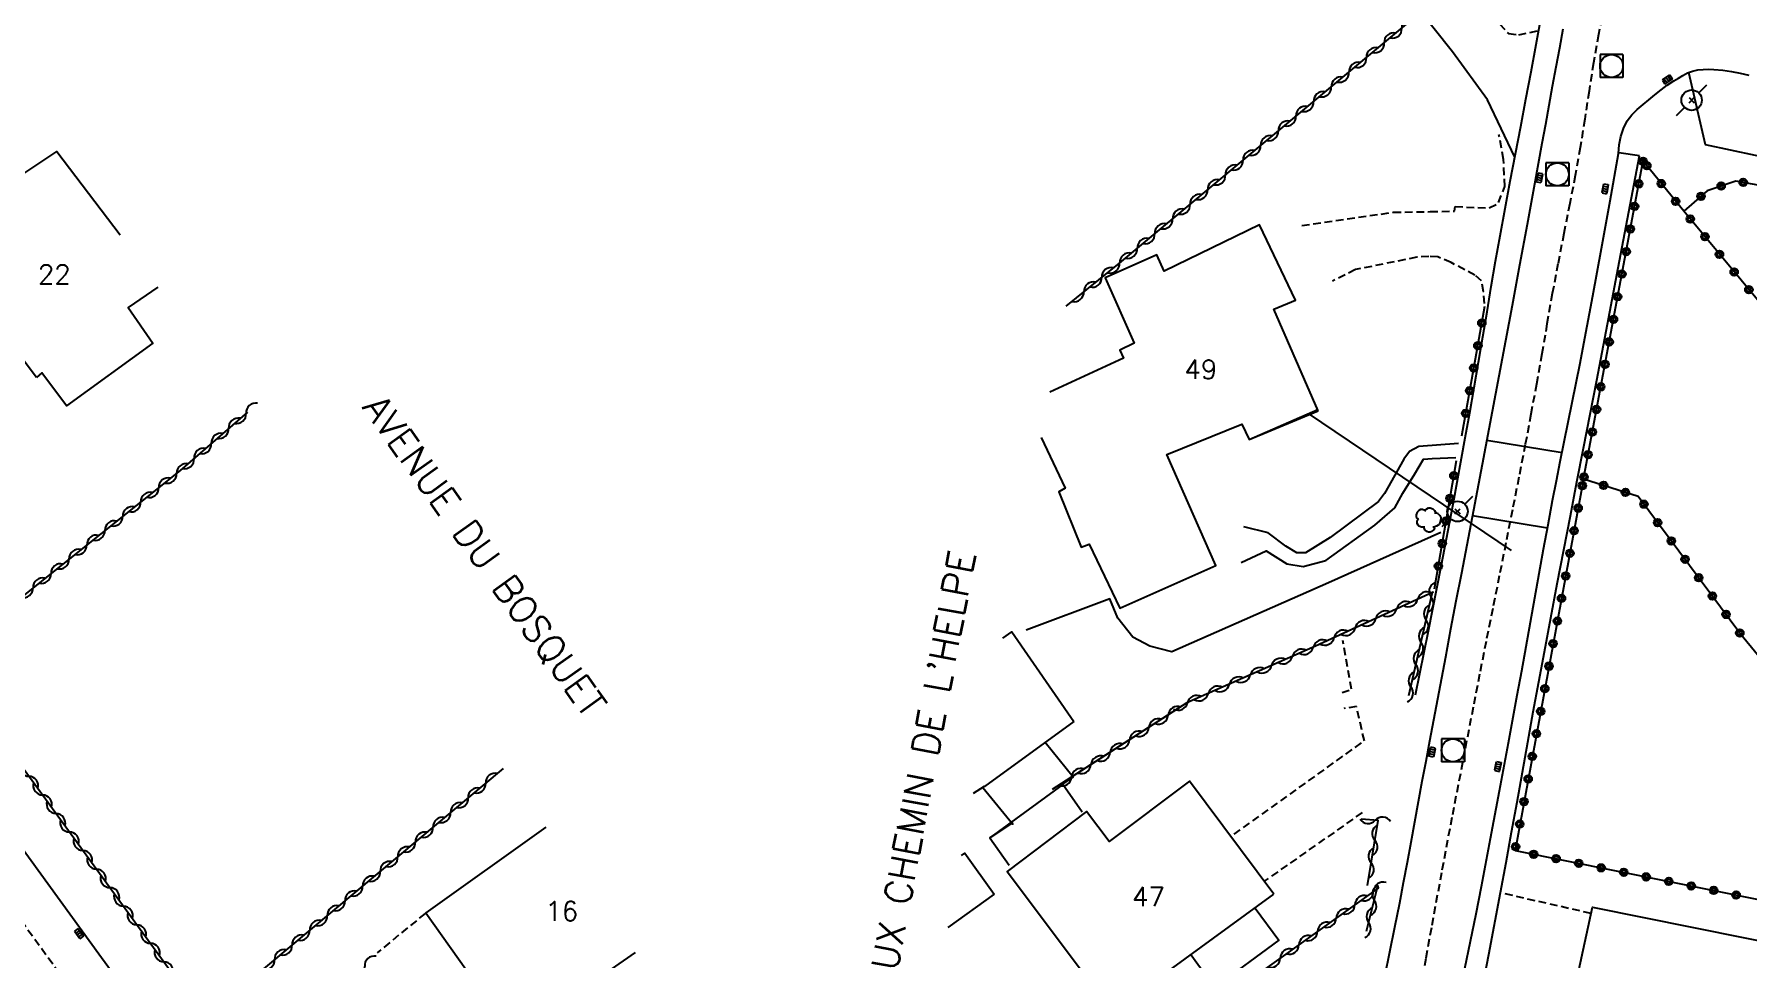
# Model space of a CAD drawing. Header units: millimetres. Extents: x 157999 to 159002, y 156999 to 158001.
# Drawn here: x 158749 to 158861.1, y 157192.9 to 157253.3 of the extents above; entities that cross this region are included whole.
import ezdxf
from ezdxf.enums import TextEntityAlignment as Align

# ---------------------------------------------------------------- set-up
doc = ezdxf.new("R2010")
doc.units = ezdxf.units.MM
doc.linetypes.add('DASHED', pattern=[0.75, 0.5, -0.25])
doc.layers.get('0').update_dxf_attribs({"linetype": 'CONTINUOUS'})
for name, color, linetype in [('W0001', 6, 'DASHED'), ('W0006', 2, 'CONTINUOUS'), ('W0008', 7, 'CONTINUOUS'), ('W0014', 7, 'CONTINUOUS'), ('W0016', 2, 'CONTINUOUS'), ('W0017', 7, 'CONTINUOUS'), ('W0101', 7, 'CONTINUOUS'), ('W0104', 1, 'CONTINUOUS'), ('W0112', 1, 'DASHED'), ('W0300', 7, 'CONTINUOUS'), ('W0310', 3, 'CONTINUOUS'), ('W0323', 7, 'CONTINUOUS'), ('W0333', 7, 'CONTINUOUS'), ('W0401', 7, 'CONTINUOUS'), ('W0420', 7, 'CONTINUOUS'), ('W0473', 7, 'CONTINUOUS'), ('W0989', 7, 'CONTINUOUS'), ('W0991', 7, 'CONTINUOUS')]:
    doc.layers.add(name, color=color, linetype=linetype)
doc.styles.get("Standard").update_dxf_attribs({"font": 'romans.shx', "width": 0.85})

# ---------------------------------------------------------------- blocks, each defined once
blk = doc.blocks.new('T420')
for p, q in [((0.75, 0.75), (-0.75, 0.75)), ((-0.75, 0.75), (-0.75, -0.75)), ((0.75, 0.75), (0.75, -0.75)), ((0.75, -0.75), (-0.75, -0.75))]:
    blk.add_line(p, q)
blk.add_ellipse((0, 0), major_axis=(-0.53, 0.53), ratio=1, start_param=3.926991, end_param=10.210176)
blk = doc.blocks.new('T401')
for p, q in [((-0.3, 0.3), (0, 0.3)), ((-0.3, -0.25), (-0.3, 0.3)), ((-0.3, 0.15), (0, 0.15)), ((-0.3, 0), (0, 0)), ((0, 0.3), (0, -0.25)), ((-0.3, -0.15), (0, -0.15)), ((-0.3, -0.25), (-0.3, -0.3)), ((-0.3, -0.3), (0, -0.3)), ((0, -0.3), (0, -0.25))]:
    blk.add_line(p, q)
blk = doc.blocks.new('T473')
for p, q in [((-0.166667, 0.166667), (0.166667, -0.166667)), ((-0.166667, -0.166667), (0.166667, 0.166667)), ((0.500001, 0.500001), (1.000002, 1.000002)), ((-1.000002, -1.000002), (-0.500001, -0.500001))]:
    blk.add_line(p, q)
blk.add_ellipse((0, 0), major_axis=(0.471405, 0.471405), ratio=1, start_param=5.4977871438, end_param=11.780972451)
blk = doc.blocks.new('T300')
for p, q in [((-0.8, 0.51), (-0.86, 0.34)), ((-0.86, 0.34), (-0.86, 0.17)), ((-0.86, 0.17), (-0.74, 0.06)), ((-0.69, 0.63), (-0.8, 0.51)), ((-0.8, -0.06), (-0.74, 0.06)), ((-0.74, 0.06), (-0.69, 0.11)), ((-0.57, 0.69), (-0.69, 0.63)), ((-0.46, 0.69), (-0.57, 0.69)), ((-0.29, 0.63), (-0.46, 0.69)), ((-0.29, 0.63), (-0.17, 0.74)), ((-0.23, 0.57), (-0.29, 0.63)), ((-0.17, 0.74), (-0.06, 0.8)), ((-0.06, 0.8), (0.06, 0.8)), ((0.06, 0.8), (0.23, 0.74)), ((0.23, 0.74), (0.34, 0.63)), ((0.34, 0.63), (0.4, 0.51)), ((0.46, 0.46), (0.34, 0.46)), ((0.4, 0.51), (0.4, 0.46)), ((0.57, 0.4), (0.46, 0.46)), ((0.57, 0.4), (0.69, 0.29)), ((0.69, 0.29), (0.74, 0.17)), ((0.74, 0.06), (0.69, -0.17)), ((0.74, 0.17), (0.74, 0.06)), ((-0.8, -0.17), (-0.8, -0.06)), ((-0.8, -0.23), (-0.8, -0.17)), ((-0.74, -0.34), (-0.8, -0.23)), ((-0.69, -0.4), (-0.74, -0.34)), ((-0.51, -0.46), (-0.69, -0.4)), ((-0.4, -0.46), (-0.51, -0.46)), ((-0.4, -0.46), (-0.34, -0.46)), ((-0.34, -0.46), (-0.34, -0.4)), ((-0.34, -0.51), (-0.34, -0.46)), ((-0.29, -0.63), (-0.34, -0.51)), ((-0.17, -0.74), (-0.29, -0.63)), ((-0.06, -0.8), (-0.17, -0.74)), ((0.06, -0.8), (-0.06, -0.8)), ((0.17, -0.74), (0.06, -0.8)), ((0.23, -0.69), (0.17, -0.74)), ((0.29, -0.46), (0.23, -0.46)), ((0.29, -0.63), (0.23, -0.69)), ((0.46, -0.4), (0.29, -0.46)), ((0.34, -0.51), (0.29, -0.63)), ((0.34, -0.51), (0.34, -0.46)), ((0.57, -0.34), (0.46, -0.4)), ((0.63, -0.29), (0.57, -0.34)), ((0.69, -0.17), (0.63, -0.29))]:
    blk.add_line(p, q)
blk = doc.blocks.new('t310o')
at = {"color": 0, "linetype": 'Continuous'}
for centre, start, end in [((-0.5, 0.38), 216.8699, 323.1304), ((0.5, -0.37), 36.8699, 143.1303)]:
    blk.add_arc(centre, 0.625, start, end, dxfattribs=at)
blk = doc.blocks.new('t323o')
at = {"color": 0, "linetype": 'Continuous'}
for radius in [0.25, 0.15]:
    blk.add_circle((0, 0), radius, dxfattribs=at)

msp = doc.modelspace()

# ---------------------------------------------------------------- linework, layer by layer
at = {"layer": 'W0001'}
for points in [[(158851.7, 157255.09), (158851.33, 157253.26), (158851, 157251.42), (158850.71, 157249.57), (158850.43, 157247.73), (158850.13, 157245.89), (158849.81, 157244.05), (158849.45, 157242.22), (158849.06, 157240.26), (158848.68, 157238.29), (158848.31, 157236.33), (158847.96, 157234.36), (158847.62, 157232.39), (158847.27, 157230.42), (158846.91, 157228.45), (158846.54, 157226.48), (158846.12, 157224.33), (158845.7, 157222.19), (158845.27, 157220.04), (158844.84, 157217.89), (158844.41, 157215.74), (158843.98, 157213.6), (158843.55, 157211.45), (158843.13, 157209.3), (158842.44, 157205.69), (158841.74, 157202.09), (158841.06, 157198.48), (158840.4, 157194.87), (158840.04, 157192.88), (158839.69, 157190.88)], [(158745.55, 157199), (158752.96, 157188.8), (158754.28, 157187.01), (158755.61, 157185.22), (158756.95, 157183.44), (158758.29, 157181.65), (158759.62, 157179.87), (158760.95, 157178.08), (158762.28, 157176.29), (158763.6, 157174.49), (158764.22, 157173.62), (158764.85, 157172.75), (158765.47, 157171.87), (158766.09, 157171)]]:
    msp.add_lwpolyline(points, dxfattribs=at)
at = {"layer": 'W0006'}
msp.add_lwpolyline([(158871.5, 157247.85), (158866.5, 157244.32), (158858.33, 157246.05), (158857.24, 157250.79)], dxfattribs=at)
at = {"layer": 'W0008'}
msp.add_lwpolyline([(158748.03, 157200.4), (158750.74, 157196.67), (158753.45, 157192.94), (158756.17, 157189.22), (158757.17, 157187.85), (158758.19, 157186.48), (158759.2, 157185.11), (158760.22, 157183.74), (158761.23, 157182.37), (158762.25, 157181), (158763.26, 157179.63), (158764.26, 157178.26), (158765.58, 157176.44), (158766.9, 157174.63), (158768.22, 157172.82), (158769.54, 157171)], dxfattribs=at)
at = {"layer": 'W0014'}
for points in [[(158839.37, 157210.1), (158840.22, 157214.29), (158841.04, 157218.49), (158841.84, 157222.69), (158842.62, 157226.9), (158842.91, 157228.55), (158843.2, 157230.2), (158843.48, 157231.85), (158843.76, 157233.5), (158844.04, 157235.15), (158844.32, 157236.8), (158844.6, 157238.45), (158844.89, 157240.1), (158845.22, 157241.89), (158845.56, 157243.68), (158845.9, 157245.47), (158846.24, 157247.26), (158846.58, 157249.04), (158846.92, 157250.83), (158847.26, 157252.62), (158847.59, 157254.4)], [(158848.99, 157253.62), (158848.77, 157252.37), (158848.54, 157251.13), (158848.31, 157249.88), (158848.08, 157248.63), (158847.86, 157247.39), (158847.63, 157246.14), (158847.14, 157243.49), (158846.66, 157240.85), (158846.17, 157238.2), (158845.68, 157235.55), (158845.03, 157232.09), (158844.37, 157228.63), (158843.72, 157225.17), (158843.06, 157221.71), (158842.71, 157219.89), (158842.36, 157218.06), (158842.01, 157216.23), (158841.66, 157214.4), (158841.32, 157212.57), (158840.97, 157210.74), (158840.62, 157208.91), (158840.27, 157207.08), (158840.03, 157205.76), (158839.78, 157204.44), (158839.54, 157203.11), (158839.3, 157201.79), (158839.06, 157200.46), (158838.81, 157199.14), (158838.56, 157197.82), (158838.31, 157196.5), (158837.99, 157194.89), (158837.67, 157193.28), (158837.34, 157191.67)], [(158852.64, 157245.5), (158852.67, 157246.05), (158852.78, 157246.6), (158852.96, 157247.12), (158853.2, 157247.62), (158853.5, 157248.02), (158853.86, 157248.37), (158854.25, 157248.69), (158854.62, 157249), (158855.02, 157249.33), (158855.42, 157249.65), (158855.83, 157249.95), (158856.26, 157250.24), (158856.55, 157250.42), (158856.84, 157250.6), (158857.15, 157250.76), (158857.48, 157250.88), (158857.83, 157250.95), (158858.18, 157250.99), (158858.53, 157251), (158858.88, 157250.99), (158859.46, 157250.94), (158860.03, 157250.85), (158860.6, 157250.74), (158861.16, 157250.61)], [(158842.59, 157192.22), (158842.95, 157194.01), (158843.32, 157195.8), (158843.67, 157197.59), (158844.27, 157200.71), (158844.86, 157203.83), (158845.44, 157206.96), (158846.02, 157210.08), (158846.31, 157211.67), (158846.6, 157213.26), (158846.89, 157214.85), (158847.17, 157216.44), (158847.45, 157218.03), (158847.74, 157219.62), (158848.03, 157221.21), (158848.33, 157222.8), (158848.58, 157224.09), (158848.83, 157225.37), (158849.09, 157226.65), (158849.35, 157227.94), (158849.61, 157229.22), (158849.86, 157230.51), (158850.12, 157231.79), (158850.36, 157233.08), (158850.95, 157236.18), (158851.53, 157239.28), (158852.09, 157242.39), (158852.64, 157245.5)], [(158843.37, 157189.08), (158844.16, 157193.13), (158844.93, 157197.19), (158845.29, 157199.15), (158845.65, 157201.12), (158846.01, 157203.09), (158846.36, 157205.05), (158846.71, 157207.02), (158847.06, 157208.99), (158847.42, 157210.95), (158847.79, 157212.92), (158848.21, 157215.14), (158848.63, 157217.36), (158849.06, 157219.58), (158849.49, 157221.8), (158849.92, 157224.02), (158850.35, 157226.24), (158850.78, 157228.46), (158851.21, 157230.68), (158851.92, 157234.34), (158852.62, 157238.01), (158853.32, 157241.67), (158854.02, 157245.34)], [(158854.02, 157245.34), (158852.66, 157245.54)]]:
    msp.add_lwpolyline(points, dxfattribs=at)
at = {"layer": 'W0016'}
for points in [[(158844.02, 157226.76), (158848.95, 157225.94)], [(158848, 157221.01), (158843.08, 157221.8)]]:
    msp.add_lwpolyline(points, dxfattribs=at)
at = {"layer": 'W0017'}
for points in [[(158845.86, 157245.26), (158844.08, 157248.99), (158841.79, 157252.14), (158838.02, 157256.88), (158833.68, 157261.78), (158828.89, 157264.21), (158826.03, 157264.63), (158823.26, 157264.39), (158821.95, 157264.03)], [(158842.18, 157226.53), (158839.58, 157226.33), (158838.96, 157226.02), (158838.6, 157225.51), (158837.33, 157223.27), (158836.94, 157222.75), (158833.78, 157220.39), (158832.18, 157219.38), (158831.6, 157219.4), (158830.88, 157219.83), (158829.72, 157220.69), (158828.14, 157221.09)], [(158827.96, 157218.76), (158829.6, 157219.52), (158830.96, 157218.67), (158832.01, 157218.49), (158833.51, 157218.89), (158836.7, 157221.2), (158838.02, 157222.32), (158838.53, 157223.28), (158839.32, 157224.55), (158839.88, 157225.52), (158840.46, 157225.56), (158842.01, 157225.62)], [(158841.03, 157220.72), (158833.67, 157217.42), (158823.44, 157212.92), (158822, 157213.29), (158820.89, 157213.87), (158819.9, 157215.12), (158819.37, 157216.38), (158813.9, 157214.33)]]:
    msp.add_lwpolyline(points, dxfattribs=at)
at = {"layer": 'W0101'}
for points in [[(158749.19, 157230.85), (158742.48, 157239.71), (158742.75, 157239.94), (158741.31, 157241.98), (158746.86, 157246.17), (158748.27, 157244.18), (158748.3, 157244.15), (158750.53, 157245.62), (158754.66, 157240.18)], [(158833, 157228.67), (158830.11, 157235.31), (158831.51, 157235.91), (158829.17, 157240.83), (158822.92, 157237.81), (158822.46, 157238.87), (158819.06, 157237.36), (158820.96, 157233.1), (158820.04, 157232.63), (158820.26, 157232.12), (158815.45, 157229.89)], [(158757.12, 157236.75), (158755.18, 157235.42), (158756.8, 157233.1), (158751.15, 157229), (158749.54, 157231.15), (158749.19, 157230.85)], [(158814.88, 157226.92), (158816.45, 157223.61), (158816.04, 157223.37), (158817.5, 157219.77), (158818.03, 157219.95), (158820.03, 157215.78), (158826.3, 157218.57), (158823.11, 157225.82), (158828, 157227.79), (158828.48, 157226.8), (158833, 157228.67)], [(158782.49, 157201.45), (158774.64, 157195.85), (158782.12, 157185.33), (158787.81, 157189.29), (158786.01, 157191.63), (158788.37, 157193.26)]]:
    msp.add_lwpolyline(points, dxfattribs=at)
for points in [[(158830.11, 157197.07), (158824.58, 157204.47), (158819.33, 157200.52), (158817.86, 157202.49), (158812.66, 157198.55), (158819.54, 157189.38)], [(158861.93, 157182.58), (158848.53, 157185.19), (158850.93, 157196.22), (158864.14, 157193.57)]]:
    msp.add_lwpolyline(points, close=True, dxfattribs=at)
at = {"layer": 'W0104'}
for points in [[(158828.48, 157226.8), (158832.97, 157228.75)], [(158812.39, 157213.82), (158812.96, 157214.23), (158817.03, 157208.36)], [(158817.03, 157208.36), (158811.19, 157204.11), (158811.16, 157204.11), (158810.45, 157203.65)], [(158817.56, 157202.43), (158816.3, 157204.24), (158816.3, 157204.27), (158816.98, 157204.72), (158815.15, 157207)], [(158811.07, 157204.05), (158813.04, 157201.65), (158813.01, 157201.74), (158811.53, 157200.76), (158812.8, 157198.98)], [(158816.3, 157204.24), (158811.53, 157200.76)], [(158809.68, 157199.6), (158809.9, 157199.76), (158811.82, 157197.08)], [(158811.82, 157197.08), (158808.78, 157194.9)], [(158828.87, 157196.17), (158830.42, 157194.07), (158826.21, 157190.98), (158824.67, 157193.11)]]:
    msp.add_lwpolyline(points, dxfattribs=at)
at = {"layer": 'W0112'}
for points in [[(158835.31, 157264.54), (158845.44, 157253.33), (158846.11, 157253.24), (158847.45, 157253.54)], [(158844.79, 157242.29), (158845.2, 157243.33), (158845.12, 157245.11), (158844.82, 157246.73)], [(158831.93, 157240.79), (158837.92, 157241.65), (158840.33, 157241.69), (158841.92, 157241.73), (158841.95, 157242.02), (158844.18, 157241.93), (158844.73, 157242.2)], [(158843.88, 157235.68), (158843.82, 157236.46), (158843.68, 157237.17), (158843.25, 157237.54), (158841.69, 157238.36), (158840.82, 157238.73), (158840.24, 157238.77), (158839.44, 157238.71), (158835.44, 157237.9), (158833.94, 157237.15)], [(158834.56, 157210.25), (158835.18, 157210.47), (158834.62, 157213.65)], [(158827.5, 157200.99), (158836.02, 157207.1), (158835.5, 157209.34), (158834.67, 157209.22)], [(158835.88, 157202.41), (158829.47, 157197.92)], [(158850.84, 157195.82), (158845.15, 157197.11)], [(158774.61, 157195.82), (158771.47, 157193.24)]]:
    msp.add_lwpolyline(points, dxfattribs=at)
at = {"layer": 'W0310'}
for points in [[(158816.52, 157235.51), (158820, 157238.32), (158839.57, 157254.6)], [(158762.98, 157228.59), (158758.58, 157224.77), (158743.1, 157212.44)], [(158734.23, 157224.66), (158760.19, 157188.97), (158779.73, 157205.29)], [(158838.93, 157210.07), (158840.48, 157216.82), (158840.51, 157216.82), (158832.82, 157213.29), (158824.42, 157209.58), (158815.61, 157203.92)], [(158836.23, 157197.64), (158836.92, 157201.9), (158835.81, 157201.99)], [(158836.16, 157194.65), (158836.91, 157197.62), (158836.92, 157197.48), (158814.16, 157181.21), (158804.91, 157174.56)]]:
    msp.add_lwpolyline(points, dxfattribs=at)
at = {"layer": 'W0323'}
for points in [[(158872.92, 157199.06), (158860.64, 157214.05), (158853.93, 157223.07), (158850.35, 157224.21), (158854.25, 157245.04)], [(158876.52, 157218.15), (158875.96, 157218.83), (158866.98, 157229.61), (158856.9, 157241.72), (158854.16, 157245.1)], [(158869.03, 157242.12), (158860.32, 157243.69), (158858.44, 157243.05), (158856.9, 157241.72)], [(158842.39, 157227.04), (158843.89, 157235.51)], [(158840.61, 157217.04), (158842.04, 157225.42)], [(158850.35, 157224.21), (158845.87, 157199.94), (158872.09, 157194.65)]]:
    msp.add_lwpolyline(points, dxfattribs=at)
at = {"layer": 'W0333'}
msp.add_lwpolyline([(158832.35, 157228.49), (158845.61, 157219.54)], dxfattribs=at)

# ---------------------------------------------------------------- block references
at = {"layer": 'W0300'}
msp.add_blockref('T300', (158840.27, 157221.53), dxfattribs=at)
at = {"layer": 'W0310'}
for p, rotation in [((158838.47, 157253.68), 39.75368607135591), ((158837.32, 157252.72), 39.75368607135591), ((158836.16, 157251.76), 39.75368607135591), ((158835.01, 157250.8), 39.75368607135591), ((158832.7, 157248.88), 39.75368607135591), ((158833.86, 157249.84), 39.75368607135591), ((158831.55, 157247.93), 39.75368607135591), ((158830.4, 157246.97), 39.75368607135591), ((158829.24, 157246.01), 39.75368607135591), ((158828.09, 157245.05), 39.75368607135591), ((158826.94, 157244.09), 39.75368607135591), ((158824.63, 157242.17), 39.75368607135591), ((158825.78, 157243.13), 39.75368607135591), ((158823.48, 157241.21), 39.75368607135591), ((158822.32, 157240.25), 39.75368607135591), ((158821.17, 157239.29), 39.75368607135591), ((158820.02, 157238.33), 39.75368607135591), ((158818.85, 157237.39), 38.91439993902378), ((158817.68, 157236.45), 38.91439993902378), ((158762.89, 157228.51), 221.0335133500606), ((158760.62, 157226.54), 221.0335133500606), ((158761.75, 157227.53), 221.0335133500606), ((158759.49, 157225.56), 221.0335133500606), ((158758.35, 157224.58), 218.5241832846567), ((158757.18, 157223.65), 218.5241832846567), ((158756, 157222.71), 218.5241832846567), ((158754.83, 157221.78), 218.5241832846567), ((158752.48, 157219.91), 218.5241832846567), ((158753.66, 157220.85), 218.5241832846567), ((158751.31, 157218.98), 218.5241832846567), ((158750.14, 157218.04), 218.5241832846567), ((158748.96, 157217.11), 218.5241832846567), ((158840.4, 157216.47), 77.0996481626949), ((158838.13, 157215.73), 204.6607392007662), ((158839.5, 157216.36), 204.6607392007662), ((158835.41, 157214.48), 204.6607392007662), ((158836.77, 157215.1), 204.6607392007662), ((158840.06, 157215.01), 77.0996481626949), ((158832.68, 157213.23), 203.8413966395406), ((158834.04, 157213.85), 204.6607392007662), ((158839.73, 157213.54), 77.0996481626949), ((158831.31, 157212.62), 203.8413966395406), ((158839.39, 157212.08), 77.0996481626949), ((158828.56, 157211.41), 203.8413966395406), ((158829.94, 157212.02), 203.8413966395406), ((158839.06, 157210.62), 77.0996481626949), ((158825.82, 157210.2), 203.8413966395406), ((158827.19, 157210.8), 203.8413966395406), ((158823.18, 157208.78), 212.7066237542611), ((158824.45, 157209.59), 203.8413966395406), ((158821.92, 157207.97), 212.7066237542611), ((158820.66, 157207.16), 212.7066237542611), ((158818.14, 157205.54), 212.7066237542611), ((158819.4, 157206.35), 212.7066237542611), ((158748.69, 157204.78), 306.0319550697064), ((158778.57, 157204.33), 39.88025700631785), ((158816.87, 157204.73), 212.7066237542611), ((158749.58, 157203.56), 306.0319550697064), ((158777.42, 157203.37), 39.88025700631785), ((158750.46, 157202.35), 306.0319550697064), ((158776.27, 157202.41), 39.88025700631785), ((158751.34, 157201.14), 306.0319550697064), ((158775.12, 157201.44), 39.88025700631785), ((158836.73, 157201.91), 175.4343447391252), ((158836.71, 157200.6), 80.92178269894292), ((158752.22, 157199.93), 306.0319550697064), ((158773.97, 157200.48), 39.88025700631785), ((158753.11, 157198.71), 306.0319550697064), ((158771.67, 157198.56), 39.88025700631785), ((158772.82, 157199.52), 39.88025700631785), ((158836.47, 157199.12), 80.92178269894292), ((158753.99, 157197.5), 306.0319550697064), ((158770.52, 157197.6), 39.88025700631785), ((158754.87, 157196.29), 306.0319550697064), ((158769.37, 157196.64), 39.88025700631785), ((158835.4, 157196.39), 215.5576723301031), ((158836.62, 157197.26), 215.5576723301031), ((158836.67, 157196.67), 75.79139799431695), ((158755.75, 157195.07), 306.0319550697064), ((158768.21, 157195.67), 39.88025700631785), ((158834.18, 157195.52), 215.5576723301031), ((158836.3, 157195.21), 75.79139799431695), ((158756.64, 157193.86), 306.0319550697064), ((158767.06, 157194.71), 39.88025700631785), ((158832.96, 157194.65), 215.5576723301031), ((158765.91, 157193.75), 39.88025700631785), ((158830.52, 157192.9), 215.5576723301031), ((158831.74, 157193.77), 215.5576723301031), ((158757.52, 157192.65), 306.0319550697064), ((158764.76, 157192.79), 39.88025700631785), ((158770.65, 157192.35), 222.1187276390855)]:
    msp.add_blockref('t310o', p, dxfattribs=dict(at, rotation=rotation))
at = {"layer": 'W0323'}
for p, rotation in [((158854.24, 157244.98), 79.39695484366919), ((158854.49, 157244.7), 129.0075749395037), ((158853.96, 157243.51), 79.39695484366919), ((158855.43, 157243.53), 129.0075749395037), ((158858.03, 157242.7), 220.7966863262099), ((158859.35, 157243.36), 198.6355379382865), ((158860.79, 157243.6), 169.8161575541251), ((158853.69, 157242.03), 79.39695484366919), ((158856.37, 157242.37), 129.0075749395037), ((158853.41, 157240.56), 79.39695484366919), ((158857.33, 157241.21), 129.771122030545), ((158858.29, 157240.06), 129.771122030545), ((158853.14, 157239.08), 79.39695484366919), ((158859.24, 157238.9), 129.771122030545), ((158852.86, 157237.61), 79.39695484366919), ((158860.2, 157237.75), 129.771122030545), ((158852.58, 157236.13), 79.39695484366919), ((158861.16, 157236.6), 129.771122030545), ((158843.7, 157234.42), 79.89989310213184), ((158852.31, 157234.66), 79.39695484366919), ((158843.44, 157232.94), 79.89989310213184), ((158852.03, 157233.18), 79.39695484366919), ((158851.76, 157231.71), 79.39695484366919), ((158843.17, 157231.47), 79.89989310213184), ((158842.91, 157229.99), 79.89989310213184), ((158851.48, 157230.24), 79.39695484366919), ((158842.65, 157228.51), 79.89989310213184), ((158851.2, 157228.76), 79.39695484366919), ((158850.93, 157227.29), 79.39695484366919), ((158850.65, 157225.81), 79.39695484366919), ((158841.87, 157224.43), 80.32060741154035), ((158850.27, 157223.78), 259.5276255246203), ((158850.38, 157224.34), 79.39695484366919), ((158851.66, 157223.8), 162.2646280336803), ((158841.62, 157222.95), 80.32060741154035), ((158853.09, 157223.34), 162.2646280336803), ((158854.3, 157222.57), 126.6772201342249), ((158841.36, 157221.47), 80.32060741154035), ((158850, 157222.31), 259.5276255246203), ((158855.19, 157221.37), 126.6772201342249), ((158849.73, 157220.83), 259.5276255246203), ((158841.11, 157220), 80.32060741154035), ((158849.46, 157219.36), 259.5276255246203), ((158856.09, 157220.17), 126.6772201342249), ((158840.86, 157218.52), 80.32060741154035), ((158856.99, 157218.97), 126.6772201342249), ((158849.18, 157217.88), 259.5276255246203), ((158857.88, 157217.76), 126.6772201342249), ((158848.91, 157216.41), 259.5276255246203), ((158858.78, 157216.56), 126.6772201342249), ((158848.64, 157214.93), 259.5276255246203), ((158859.67, 157215.36), 126.6772201342249), ((158860.57, 157214.15), 126.6772201342249), ((158848.36, 157213.46), 259.5276255246203), ((158848.09, 157211.98), 259.5276255246203), ((158847.82, 157210.51), 259.5276255246203), ((158847.55, 157209.03), 259.5276255246203), ((158847.27, 157207.56), 259.5276255246203), ((158847, 157206.08), 259.5276255246203), ((158846.73, 157204.61), 259.5276255246203), ((158846.46, 157203.13), 259.5276255246203), ((158846.18, 157201.66), 259.5276255246203), ((158845.91, 157200.18), 259.5276255246203), ((158847.09, 157199.69), 348.6046022291293), ((158848.56, 157199.4), 348.6046022291293), ((158850.04, 157199.1), 348.6046022291293), ((158851.51, 157198.8), 348.6046022291293), ((158852.98, 157198.51), 348.6046022291293), ((158854.45, 157198.21), 348.6046022291293), ((158855.92, 157197.91), 348.6046022291293), ((158857.39, 157197.62), 348.6046022291293), ((158858.86, 157197.32), 348.6046022291293), ((158860.33, 157197.02), 348.6046022291293)]:
    msp.add_blockref('t323o', p, dxfattribs=dict(at, rotation=rotation))
at = {"layer": 'W0401'}
for p, rotation in [((158855.92, 157250.21), 304.0179561473508), ((158847.32, 157243.92), 169.5932319036671), ((158851.91, 157243.16), 349.8345825007195), ((158840.3, 157206.39), 169.4231738537121), ((158844.9, 157205.4), 349.4811825366475), ((158751.85, 157194.41), 216.0481898076185)]:
    msp.add_blockref('T401', p, dxfattribs=dict(at, rotation=rotation))
at = {"layer": 'W0420'}
for p in [(158852.18, 157251.21), (158848.64, 157244.13), (158841.81, 157206.48)]:
    msp.add_blockref('T420', p, dxfattribs=at)
at = {"layer": 'W0473'}
for p in [(158857.42, 157248.98), (158842.11, 157222.1)]:
    msp.add_blockref('T473', p, dxfattribs=at)

# ---------------------------------------------------------------- texts
at = {"layer": 'W0989'}
for s, rotation, p in [('AVENUE DU BOSQUET', 305.6985, (158770.45, 157228.88)), ("VIEUX CHEMIN DE L'HELPE", 79.3746, (158804.86, 157188.68))]:
    msp.add_text(s, height=1.75, rotation=rotation, dxfattribs=at).set_placement(p)
at = {"layer": 'W0991'}
for s, p in [('22', (158750.36, 157237.59)), ('49', (158825.33, 157231.38)), ('47', (158821.9, 157196.92)), ('16', (158783.54, 157195.97))]:
    msp.add_text(s, height=1.25, dxfattribs=at).set_placement(p, align=Align.MIDDLE_CENTER)

doc.saveas('drawing.dxf')
